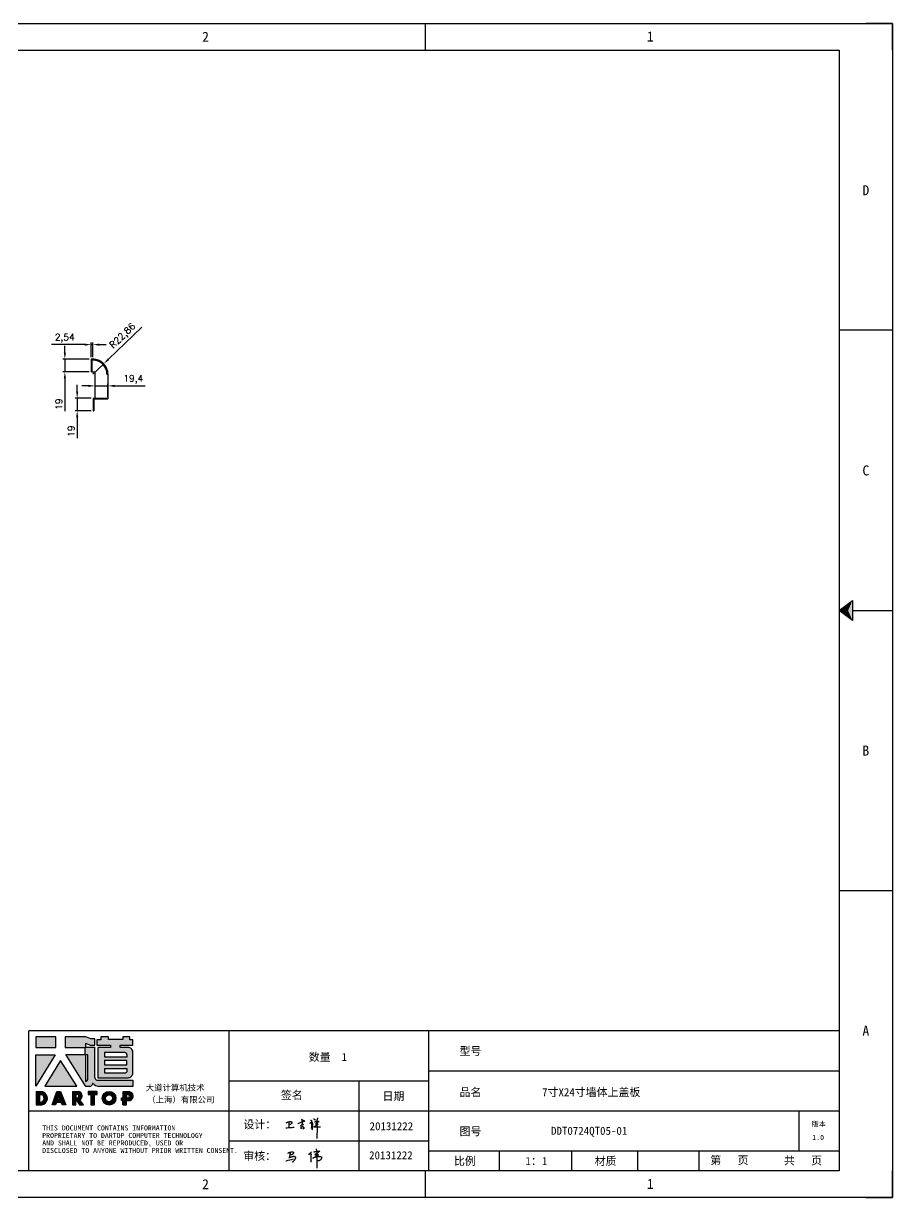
# Model space of a CAD drawing. Header units: millimetres. Extents: x 120943 to 145233, y 4425 to 40233.
# Drawn here: x 126838 to 128150, y 33359 to 35132 of the extents above; entities that cross this region are included whole.
import ezdxf
from ezdxf.enums import TextEntityAlignment as Align

# ---------------------------------------------------------------- set-up
doc = ezdxf.new("R2010")
doc.units = ezdxf.units.MM
doc.linetypes.add('DOT', pattern=[0.25, 0, -0.25])
doc.layers.add('4', color=7, linetype='Continuous')
doc.layers.add('print', color=30, linetype='Continuous')
doc.layers.add('dim', color=2, linetype='Continuous', lineweight=9)
doc.styles.add('Dartop', font='SIMFANG.TTF')
doc.styles.add('hzHT', font='SIMHEI.TTF')
doc.styles.get("Standard").update_dxf_attribs({"font": 'txt', "bigfont": 'gbcbig.shx'})
doc.dimstyles.new('2-small', dxfattribs={"dimtxt": 10, "dimasz": 10, "dimexe": 3, "dimexo": 3, "dimgap": 4, "dimtad": 1, "dimtxsty": 'Standard', "dimcen": 5, "dimazin": 0, "dimtfac": 1, "dimtmove": 0, "dimatfit": 3, "dimfxl": 1, "dimarcsym": 0})

# ---------------------------------------------------------------- blocks, each defined once
blk = doc.blocks.new('*U4')
at = {"color": 254, "linetype": 'Continuous', "extrusion": (0, 0, -1)}
for points in [[(-33.167, 11), (-33, 11), (-33.25, 11.188)], [(-33.167, 11), (-33.25, 10.812), (-33, 11)], [(-33.167, 11), (-33.25, 11.188), (-33.25, 10.812)]]:
    blk.add_solid(points, dxfattribs=at)
blk = doc.blocks.new('dadao')
for p, q in [((48, 19.2), (44.9, 10.4)), ((44.9, 10.4), (51.2, 10.4)), ((51.2, 10.4), (48, 19.2))]:
    blk.add_line(p, q)
for points in [[(41.8, 121.6), (41.8, 143.7), (-0.4, 143.7), (-0.4, 121.6), (41.8, 121.6)], [(104.8, 122), (104.8, 130.3), (114.1, 126.3), (124.2, 126.3), (124.2, 139.6), (115.9, 139.6), (105.1, 143.9), (61.5, 143.9)], [(61.7, 144), (61.7, 121.3), (103.9, 121.3)], [(113.4, 38.7), (105.1, 38.7), (63, 106.5), (103.9, 106.5), (103.9, 120.9), (103.9, 121.3)], [(109.7, 53.6), (109.7, 106.2), (104.3, 106.2), (104.3, 50.4), (106.6, 50.4)], [(144.6, 94.4), (144.6, 84.8), (192, 84.8), (192, 94.1), (144.9, 94.1)], [(0, 28), (0, 0), (11.8, 0)], [(0.1, 28), (14, 28)], [(76.8, 28.2), (76.8, 0), (84.1, 0), (84.1, 11.1), (91.6, -0.1), (100.3, -0.1), (91.7, 11.1)], [(76.8, 28.2), (90.6, 28.2)], [(120.2, 45), (119.5, 45), (119.5, 44.6)], [(183.7, 0), (183.7, 9.6), (180.6, 9.6), (180.6, 14.9), (183.8, 14.9), (183.8, 28.1), (196.1, 28.1), (196.5, 28.1)], [(7.1, 21.8), (7.1, 6.1), (12, 6.1)], [(7.1, 21.8), (11.4, 21.8)], [(84, 22.7), (84, 15.3), (87.2, 15.3)], [(84, 22.7), (87.3, 22.7)], [(183.7, 0), (190.9, 0), (190.9, 9.6), (198.8, 9.6)], [(194.9, 22.3), (190.8, 22.3), (190.8, 15), (194.4, 15)]]:
    blk.add_lwpolyline(points)
blk.add_lwpolyline([(137.1, 144.2), (137.1, 137.9), (128.3, 137.9), (128.3, 126.5), (157.3, 126.5), (157.3, 121.5), (130.3, 121.5), (130.3, 57.5), (194.4, 57.5, 0.414214), (204.4, 67.5), (204.4, 111.3, 0.414214), (194.4, 121.3), (177.5, 121.3), (177.5, 126.3), (204.7, 126.3), (204.7, 137.7), (198.2, 137.7), (198.2, 143.9), (183.3, 143.9), (183.3, 138), (153, 138), (153, 144.2), (137.1, 144.2)], format="xyb", close=True)
for points in [[(-0.3, 106.2), (40.4, 106.2), (-0.3, 39.7), (-0.3, 106.2)], [(51.7, 94.1), (18.4, 39.3), (86.2, 39.3)], [(43.8, 28.2), (51.8, 28.2), (62.6, -0.1), (55, -0.1), (53.2, 5), (42.9, 5), (41.1, 0), (33.6, 0)], [(110, 28.1), (110, 21.9), (116, 21.9), (116, -0.1), (123.2, -0.1), (123.2, 22), (129.2, 22), (129.2, 28.1), (110, 28.1)]]:
    blk.add_lwpolyline(points, close=True)
for points in [[(104.8, 122), (123.4, 122), (123.4, 60, 0.414214), (131.4, 52), (204.8, 52), (204.8, 39.1), (131.7, 39.1)], [(144.3, 110.8), (144.3, 101.8), (192.3, 101.8), (192.3, 105.5, 0.414214), (187.3, 110.5), (144.3, 110.5)], [(144.6, 77), (144.6, 67.5), (187.6, 67.5, 0.414214), (192.6, 72.5), (192.6, 76.4), (144.6, 76.4)]]:
    blk.add_lwpolyline(points, format="xyb")
for radius in [14.5, 7.44]:
    blk.add_circle((154.2, 14.2), radius)
for centre, radius, start, end in [((99.2, 60.7), 12.6, 305.6399, 325.969), ((9.6, 14.2), 14.4, 278.6604, 72.3203), ((88.6, 19.4), 8.95, 290.6073, 77.2124), ((111.6, 46.7), 8.19, 282.9811, 347.6627), ((136, 61.7), 22.9, 226.7358, 259.3209), ((195.7, 18.6), 9.51, 288.8959, 85.2442), ((8.5, 13.9), 8.49, 294.2143, 69.7177), ((86.4, 19), 3.8, 282.527, 76.7196), ((193.7, 18.7), 3.8, 280.9891, 72.5513)]:
    blk.add_arc(centre, radius, start, end)
blk = doc.blocks.new('h')
for p, q in [((20773.3, -2331.8), (20775.3, -2338.7)), ((20789.1, -2340.9), (20773.5, -2331.9)), ((20775.3, -2338.7), (20775.6, -2351.2)), ((20845.7, -2343.5), (20848.4, -2353)), ((20768.1, -2360.9), (20773, -2359.1)), ((20769.5, -2366.9), (20769.8, -2370.6)), ((20769.8, -2370.6), (20770.9, -2378)), ((20770.9, -2378), (20771.5, -2370.6)), ((20772.4, -2369.3), (20774.9, -2367.8)), ((20773, -2359.1), (20784.1, -2355.2)), ((20775.6, -2351.2), (20775.5, -2357.3)), ((20782.2, -2369.2), (20780, -2377.1)), ((20780, -2377.1), (20788.3, -2371.3)), ((20780.1, -2366.4), (20780.8, -2366.4)), ((20781.9, -2367.4), (20782.2, -2369.2)), ((20848.9, -2370.3), (20847.9, -2424)), ((20848.4, -2353), (20848.9, -2370.3))]:
    blk.add_line(p, q)
for points in [[(20699.1, -2348.2, -0.029745), (20704.6, -2345.4, -0.046842), (20708.4, -2344.2, -0.00919), (20714.3, -2343, -0.018517), (20717.2, -2342.5, -0.037841), (20720.3, -2342.4, -0.039541), (20723.2, -2342.8, -0.149785), (20726, -2344.3, -0.204935), (20726.9, -2346.6, -0.074872), (20726.5, -2348.3, -0.061615), (20725.6, -2350.3, -0.034204), (20723.8, -2352.6, -0.045776), (20722.3, -2354.1, -0.054985), (20720.4, -2355.3, -0.036348), (20717.3, -2356.5, -0.067752), (20715.7, -2356.8, -0.043553), (20713.2, -2356.7)], [(20755, -2351.9, -0.024077), (20759.9, -2350.1, -0.013147), (20768.7, -2346.5, -0.00522), (20775.4, -2344.1, -0.018517), (20777.3, -2343.4, -0.008274), (20786.3, -2341, -0.039541), (20788.3, -2340.8, -0.079216), (20789.4, -2341, -0.204935)], [(20816.8, -2335, -0.053561), (20819.6, -2336.1, -0.075272), (20821.3, -2337.3, -0.005295), (20822.5, -2338.5, -0.009337), (20823.1, -2339.1, -0.026146), (20823.7, -2339.8, -0.016644), (20824.5, -2340.9)], [(20832.1, -2329.2, -0.053561), (20834.9, -2330.3, -0.075272), (20836.7, -2331.5, -0.005295), (20837.8, -2332.6, -0.009337), (20838.5, -2333.3, -0.026146), (20839, -2334, -0.016644), (20839.8, -2335.1)], [(20836, -2343.7, -0.02797), (20842.1, -2342.6, -0.048868), (20845.6, -2342.2, -0.00919), (20851.1, -2341.4, -0.018517), (20853.9, -2341.1, -0.037841), (20856.7, -2341.2, -0.039541), (20859.4, -2341.6, -0.018282), (20840.6, -2354.7, -0.000937)], [(20847.6, -2340.2, 0.021784), (20849.6, -2335.9, 0.028296), (20850.8, -2332.4, 0.008136), (20851.9, -2328.2, 0.028913), (20852.2, -2327, 0.08193), (20852.1, -2325.9, 0.075058), (20851.7, -2324.7, 0.275043)], [(20696.6, -2372.4, 0.002073), (20710.6, -2371.9, 0.016137), (20719.6, -2371.3, 0.008314), (20736.9, -2369.3)], [(20813.5, -2350.1, 0.007348), (20815.9, -2348.7, 0.008421), (20818, -2347.3, 0.009459), (20819.7, -2346.2, -0.016325), (20820.7, -2345.5, -0.173771), (20821.8, -2345.3, -0.085159), (20823.9, -2346, -0.125883), (20826, -2347.9, -0.160659), (20826.6, -2350.1, -0.010447), (20826.5, -2352.3, -0.008247), (20826.2, -2355.1, -0.002698), (20825.3, -2374, 0.001562), (20823.9, -2383.7, 0.016137)]]:
    blk.add_lwpolyline(points, format="xyb")
for points in [[(20711.3, -2343.5), (20711.3, -2343.5), (20711.5, -2355.8), (20710.7, -2368), (20710.6, -2371.9)], [(20821.5, -2350.6), (20822.4, -2359.2), (20822.2, -2364.9), (20821.7, -2369), (20821.3, -2376.3), (20823.6, -2368.5), (20827.2, -2366.3), (20829.5, -2366.3)], [(20840.6, -2354.7), (20850, -2354.7), (20855, -2354.3), (20845.9, -2361.1), (20840.5, -2364), (20833, -2367.5), (20863.2, -2367.4), (20865.9, -2367.3)]]:
    blk.add_lwpolyline(points)
for centre, radius, start, end in [((20773.7, -2371.2), 2.3, 121.9907, 163.6016), ((20787.5, -2406), 40.3, 100.6183, 108.2482), ((20780.8, -2367.6), 1.15, 9.4675, 90)]:
    blk.add_arc(centre, radius, start, end)
blk = doc.blocks.new('*D107')
at = {"layer": 'Defpoints', "color": 0}
for p in [(126942.6, 34565.8, 68.2), (126918.6, 34546.8), (126942.6, 34546.8, 68.2)]:
    blk.add_point(p, dxfattribs=at)
at = {"layer": 'dim', "color": 0, "lineweight": -2}
for p, q in [((126918.6, 34575.8), (126918.6, 34585.8)), ((126939.6, 34565.8), (126915.6, 34565.8)), ((126918.6, 34565.8), (126918.6, 34546.8)), ((126939.6, 34546.8), (126915.6, 34546.8)), ((126918.6, 34536.8), (126918.6, 34505.4))]:
    blk.add_line(p, q, dxfattribs=at)
at = {"layer": 'dim', "color": 0}
for points in [[(126917, 34575.8), (126920.3, 34575.8), (126918.6, 34565.8)], [(126917, 34536.8), (126920.3, 34536.8), (126918.6, 34546.8)]]:
    blk.add_solid(points, dxfattribs=at)
at = {"layer": 'dim', "color": 0, "insert": (126909.6, 34516.1), "char_height": 10, "attachment_point": 5, "rotation": 90}
blk.add_mtext('19', dxfattribs=at)
blk = doc.blocks.new('*D120')
at = {"layer": 'Defpoints', "color": 0}
for p in [(126958.7, 34617.8), (126942.3, 34601.9)]:
    blk.add_point(p, dxfattribs=at)
at = {"layer": 'dim', "color": 0, "lineweight": -2}
for p, q in [((127016.1, 34673), (126965.9, 34624.7)), ((126942.3, 34601.9), (126958.7, 34617.8))]:
    blk.add_line(p, q, dxfattribs=at)
at = {"layer": 'dim', "color": 0}
blk.add_solid([(126964.8, 34625.9), (126967.1, 34623.5), (126958.7, 34617.8)], dxfattribs=at)
at = {"layer": 'dim', "color": 0, "insert": (126987.8, 34659.4), "char_height": 10, "attachment_point": 5, "rotation": 43.9016}
blk.add_mtext('R22,86', dxfattribs=at)
blk = doc.blocks.new('*D121')
at = {"layer": 'Defpoints', "color": 0}
for p in [(126900, 34624.8), (126939.7, 34624.8, 78.2), (126939.7, 34605.8, 78.2)]:
    blk.add_point(p, dxfattribs=at)
at = {"layer": 'dim', "color": 0, "lineweight": -2}
for p, q in [((126900, 34634.8), (126900, 34644.8)), ((126936.7, 34624.8), (126897, 34624.8)), ((126900, 34624.8), (126900, 34605.8)), ((126936.7, 34605.8), (126897, 34605.8)), ((126900, 34595.8), (126900, 34546.1))]:
    blk.add_line(p, q, dxfattribs=at)
at = {"layer": 'dim', "color": 0}
for points in [[(126898.4, 34634.8), (126901.7, 34634.8), (126900, 34624.8)], [(126898.4, 34595.8), (126901.7, 34595.8), (126900, 34605.8)]]:
    blk.add_solid(points, dxfattribs=at)
at = {"layer": 'dim', "color": 0, "insert": (126891, 34556.8), "char_height": 10, "attachment_point": 5, "rotation": 90}
blk.add_mtext('19', dxfattribs=at)
blk = doc.blocks.new('*D122')
at = {"layer": 'Defpoints', "color": 0}
for p in [(126939.7, 34646.7), (126939.7, 34624.8, 78.2), (126942.3, 34624.8, 78.2)]:
    blk.add_point(p, dxfattribs=at)
at = {"layer": 'dim', "color": 0, "lineweight": -2}
for p, q in [((126929.7, 34646.7), (126880, 34646.7)), ((126939.7, 34627.8), (126939.7, 34649.7)), ((126942.3, 34646.7), (126939.7, 34646.7)), ((126942.3, 34627.8), (126942.3, 34649.7)), ((126952.3, 34646.7), (126962.3, 34646.7))]:
    blk.add_line(p, q, dxfattribs=at)
at = {"layer": 'dim', "color": 0}
for points in [[(126929.7, 34648.4), (126929.7, 34645), (126939.7, 34646.7)], [(126952.3, 34648.4), (126952.3, 34645), (126942.3, 34646.7)]]:
    blk.add_solid(points, dxfattribs=at)
at = {"layer": 'dim', "color": 0, "insert": (126899.9, 34656.5), "char_height": 10, "attachment_point": 5}
blk.add_mtext('2,54', dxfattribs=at)
blk = doc.blocks.new('*D123')
at = {"layer": 'Defpoints', "color": 0}
for p in [(126965.1, 34584.4), (126945.7, 34565.8, 78.2), (126965.1, 34564.8, 68.2)]:
    blk.add_point(p, dxfattribs=at)
at = {"layer": 'dim', "color": 0, "lineweight": -2}
for p, q in [((126945.7, 34568.8), (126945.7, 34587.4)), ((126965.1, 34567.8), (126965.1, 34587.4)), ((126935.7, 34584.4), (126925.7, 34584.4)), ((126945.7, 34584.4), (126965.1, 34584.4)), ((126975.1, 34584.4), (127021.4, 34584.4))]:
    blk.add_line(p, q, dxfattribs=at)
at = {"layer": 'dim', "color": 0}
for points in [[(126935.7, 34586.1), (126935.7, 34582.8), (126945.7, 34584.4)], [(126975.1, 34586.1), (126975.1, 34582.8), (126965.1, 34584.4)]]:
    blk.add_solid(points, dxfattribs=at)
at = {"layer": 'dim', "color": 0, "insert": (127003.3, 34594.3), "char_height": 10, "attachment_point": 5}
blk.add_mtext('19,4', dxfattribs=at)

msp = doc.modelspace()

# ---------------------------------------------------------------- hatches: boundary and pattern name
for points in [[(126886.462, 33601.392), (126856.327, 33601.392), (126856.327, 33585.648), (126886.462, 33585.648)], [(126885.491, 33574.632), (126856.407, 33574.632), (126856.407, 33527.146)], [(126893.554, 33566.015), (126869.779, 33526.83), (126918.19, 33526.83)], [(126948.93, 33518.812), (126935.171, 33518.812), (126935.171, 33514.447), (126939.464, 33514.447), (126939.464, 33498.718), (126944.604, 33498.718), (126944.604, 33514.458), (126948.93, 33514.458)]]:
    msp.add_hatch(color=0).paths.add_polyline_path(points)
h = msp.add_hatch(color=0)
h.paths.add_polyline_path([(126931.495, 33591.824), (126938.146, 33588.951), (126945.337, 33588.951), (126945.337, 33598.467), (126939.405, 33598.467), (126931.675, 33601.52), (126900.701, 33601.52), (126900.701, 33585.425), (126930.838, 33585.425), (126930.838, 33585.099), (126930.838, 33574.812), (126901.614, 33574.812), (126931.673, 33526.436), (126937.626, 33526.436, 0.27937482), (126941.971, 33530.662), (126941.971, 33530.885), (126942.496, 33530.885, 0.14314537), (126950.691, 33526.714), (127002.925, 33526.714), (127002.925, 33535.889), (126950.468, 33535.889, -0.41421356), (126944.755, 33541.603), (126944.755, 33585.933), (126931.495, 33585.933)])
h.paths.add_polyline_path([(126931.142, 33574.607), (126934.972, 33574.606), (126934.972, 33537.06, -0.08893574), (126932.752, 33534.777), (126931.129, 33534.777)], flags=16)
h = msp.add_hatch(color=0)
h.paths.add_polyline_path([(127002.835, 33597.135), (126998.187, 33597.135), (126998.187, 33601.556), (126987.564, 33601.556), (126987.564, 33597.356), (126965.877, 33597.356), (126965.877, 33601.777), (126954.518, 33601.777), (126954.518, 33597.274), (126948.242, 33597.274), (126948.242, 33589.124), (126968.954, 33589.124), (126968.954, 33585.519), (126949.654, 33585.519), (126949.654, 33539.88), (126995.471, 33539.88, 0.41421356), (127002.613, 33547.022), (127002.613, 33578.277, 0.41421356), (126995.471, 33585.419), (126983.359, 33585.419), (126983.359, 33588.956), (127002.835, 33588.956)])
h.paths.add_polyline_path([(126990.411, 33577.681, -0.41421356), (126993.982, 33574.11), (126993.982, 33571.491), (126959.68, 33571.491), (126959.68, 33577.681)], flags=16)
h.paths.add_polyline_path([(126993.761, 33565.965), (126993.761, 33559.333), (126959.902, 33559.333), (126959.902, 33565.965)], flags=16)
h.paths.add_polyline_path([(126994.203, 33553.364), (126994.203, 33550.524, -0.41421356), (126990.632, 33546.953), (126959.902, 33546.953), (126959.902, 33553.364)], flags=16)
h = msp.add_hatch(color=0)
h.paths.add_polyline_path([(126866.599, 33518.74), (126856.621, 33518.74), (126856.621, 33498.778), (126865.024, 33498.778, 0.79301591)])
h.paths.add_polyline_path([(126865.172, 33503.149), (126861.684, 33503.149), (126861.684, 33514.369), (126864.787, 33514.369, -0.67136089)], flags=16)
h = msp.add_hatch(color=0)
h.paths.add_polyline_path([(126893.629, 33518.905), (126887.934, 33518.905), (126880.612, 33498.756), (126886.005, 33498.756), (126887.274, 33502.327), (126894.582, 33502.327), (126895.878, 33498.713), (126901.315, 33498.713)])
h.paths.add_polyline_path([(126893.185, 33506.176), (126888.658, 33506.176), (126890.88, 33512.507)], flags=16)
h = msp.add_hatch(color=0)
h.paths.add_polyline_path([(126921.307, 33518.891), (126911.493, 33518.891), (126911.493, 33498.745), (126916.679, 33498.745), (126916.679, 33506.731), (126922.009, 33498.673), (126928.276, 33498.673), (126922.141, 33506.681, 0.74405494)])
h.paths.add_polyline_path([(126916.632, 33509.713), (126916.632, 33515.003), (126918.95, 33515.003, -0.79680897), (126918.915, 33509.713)], flags=16)
h = msp.add_hatch(color=0)
h.paths.add_polyline_path([(126956.409, 33508.89, 1), (126977.095, 33508.89, 1)])
h.paths.add_polyline_path([(126972.066, 33508.89, -1), (126961.439, 33508.89, -1)], flags=16)
h = msp.add_hatch(color=0)
h.paths.add_polyline_path([(126996.937, 33518.843), (126996.64, 33518.843), (126987.892, 33518.843), (126987.892, 33509.441), (126985.57, 33509.441), (126985.57, 33505.625), (126987.854, 33505.625), (126987.854, 33498.78), (126992.961, 33498.78), (126992.961, 33505.651), (126998.573, 33505.651, 0.81230381)])
h.paths.add_polyline_path([(126992.885, 33509.467), (126992.885, 33514.726), (126995.792, 33514.726, -0.77821343), (126995.495, 33509.467)], flags=16)

# ---------------------------------------------------------------- linework, layer by layer
at = {"color": 0, "linetype": 'DOT'}
for p, q in [((125590.365, 35131.623), (128109.537, 35131.623)), ((128149.825, 35091.335), (128149.825, 33399.236)), ((128109.537, 33358.948), (125590.365, 33358.948))]:
    msp.add_line(p, q, dxfattribs=at)
at = {"color": 0}
for p, q in [((127444.784, 35091.335), (127444.784, 35131.623)), ((128149.825, 35131.623), (128109.537, 35131.623)), ((128149.825, 35091.335), (128149.825, 35131.623)), ((125670.941, 35091.335), (128069.249, 35091.335)), ((128069.249, 35091.335), (128069.249, 33399.236)), ((128149.825, 34668.31), (128069.249, 34668.31)), ((128089.393, 34245.285), (128149.825, 34245.285)), ((128149.825, 33822.261), (128069.249, 33822.261)), ((128069.249, 33610.749), (126845.5, 33610.749)), ((126845.5, 33399.236), (126845.5, 33610.749)), ((127147.66, 33610.749), (127147.66, 33399.236)), ((127449.82, 33399.236), (127449.82, 33610.749)), ((127449.82, 33550.317), (128069.249, 33550.317)), ((127147.66, 33535.209), (127449.82, 33535.209)), ((127344.064, 33535.209), (127344.064, 33399.236)), ((126845.5, 33489.884), (127147.66, 33489.884)), ((127147.66, 33489.884), (128069.249, 33489.884)), ((128008.817, 33429.452), (128008.817, 33489.884)), ((127147.66, 33444.56), (127449.82, 33444.56)), ((127449.82, 33429.452), (128069.249, 33429.452)), ((127556.128, 33399.236), (127556.128, 33429.452)), ((127665.685, 33399.236), (127665.685, 33429.452)), ((127765.282, 33399.236), (127765.282, 33429.452)), ((127857.737, 33399.236), (127857.737, 33429.452)), ((128069.249, 33399.236), (125670.941, 33399.236)), ((127444.784, 33358.948), (127444.784, 33399.236)), ((128149.825, 33358.948), (128149.825, 33399.236)), ((128109.537, 33358.948), (128149.825, 33358.948))]:
    msp.add_line(p, q, dxfattribs=at)
for p, q in [((126939.711, 34624.771, 78.203), (126939.711, 34605.771, 78.203)), ((126942.251, 34624.771, 78.203), (126939.711, 34624.771, 78.203)), ((126940.711, 34623.771, 78.203), (126940.711, 34605.771, 78.203)), ((126942.251, 34623.771, 78.203), (126940.711, 34623.771, 78.203)), ((126942.251, 34623.211, 78.203), (126940.711, 34623.211, 78.203)), ((126940.711, 34605.771, 78.203), (126940.711, 34623.211, 78.203)), ((126940.711, 34605.771, 78.203), (126939.711, 34605.771, 78.203)), ((126940.711, 34605.771, 78.203), (126945.711, 34605.771, 78.203)), ((126945.711, 34565.771, 78.203), (126945.711, 34605.771, 78.203)), ((126963.611, 34601.911, 78.203), (126964.111, 34601.911, 78.203)), ((126965.111, 34601.911, 78.203), (126965.111, 34564.771, 78.203)), ((126942.611, 34565.771, 78.203), (126942.611, 34564.771, 78.203)), ((126942.611, 34565.771, 68.157), (126964.111, 34565.771, 68.157)), ((126942.611, 34564.771, 68.157), (126965.111, 34564.771, 68.157)), ((126942.611, 34564.771, 68.157), (126942.611, 34546.771, 68.157)), ((126943.611, 34564.771, 68.157), (126943.611, 34546.771, 68.157)), ((126942.611, 34546.771, 68.157), (126943.611, 34546.771, 68.157)), ((127277.425, 33419.903), (127274.456, 33418.296)), ((127279.562, 33421.044), (127277.425, 33419.903)), ((127277.547, 33423.447), (127281.322, 33423.447)), ((127283.336, 33423.63), (127279.562, 33421.044)), ((127279.698, 33432.407), (127280.565, 33425.165)), ((127280.705, 33419.818), (127280.385, 33403.179)), ((127280.565, 33425.165), (127280.705, 33419.818)), ((127281.322, 33423.447), (127283.336, 33423.63))]:
    msp.add_line(p, q)
msp.add_lwpolyline([(128069.249, 34245.285), (128089.393, 34260.393), (128089.393, 34230.177), (128069.249, 34245.285)], close=True, dxfattribs=at)
for points in [[(127236.723, 33426.059, -0.02974503), (127238.45, 33426.924, -0.04684215), (127239.62, 33427.301, -0.00919025), (127241.445, 33427.67, -0.01851715), (127242.359, 33427.802, -0.03784064), (127243.303, 33427.832, -0.03954126), (127244.201, 33427.72, -0.14978519), (127245.077, 33427.242, -0.20493524), (127245.345, 33426.548, -0.07487171), (127245.243, 33426.001, -0.06161465), (127244.945, 33425.395, -0.0342039), (127244.405, 33424.682, -0.04577587), (127243.921, 33424.219, -0.05498501), (127243.336, 33423.852, -0.03634791), (127242.367, 33423.466, -0.06775206), (127241.882, 33423.382, -0.04355337), (127241.118, 33423.422)], [(127274.456, 33418.296, -0.02974503), (127277.151, 33419.646, -0.04684215), (127278.975, 33420.233, -0.00919025), (127281.822, 33420.808, -0.01851715), (127283.249, 33421.015, -0.03784064), (127284.722, 33421.061, -0.03954126), (127286.121, 33420.887, -0.14978519), (127287.488, 33420.141, -0.20493524), (127287.907, 33419.059, -0.07487171), (127287.748, 33418.205, -0.06161465), (127287.283, 33417.26, -0.0342039), (127286.44, 33416.147, -0.04577587), (127285.685, 33415.426, -0.05498501), (127284.773, 33414.852, -0.03634791), (127283.261, 33414.251, -0.06775206), (127282.504, 33414.12, -0.04355337), (127281.313, 33414.182)], [(127275.694, 33427.901, -0.02797026), (127278.135, 33428.352, -0.04886788), (127279.549, 33428.502, -0.00919025), (127281.774, 33428.832, -0.01851715), (127282.886, 33428.934, -0.03784064), (127284.027, 33428.91, -0.03954126), (127285.102, 33428.719, -0.01828189), (127277.547, 33423.447, -0.0009369)]]:
    msp.add_lwpolyline(points, format="xyb")
msp.add_lwpolyline([(127240.53, 33427.494), (127240.53, 33427.494), (127239.953, 33423.954), (127239.002, 33420.625), (127238.381, 33418.582)])
for centre, radius, start, end in [((126942.251, 34601.911, 78.203), 22.86, 359.999225, 90), ((126942.251, 34601.911, 78.203), 21.86, 359.999225, 90), ((126942.311, 34601.911, 78.203), 21.3, 0, 90.161397), ((127091.902, 33990.341), 593.276, 283.91895, 284.971512), ((127248.138, 33401.694), 19.504, 113.202449, 120.017497), ((127243.561, 33412.373), 7.885, 102.47486, 113.202449), ((127254.986, 33360.728), 60.779, 100.36867, 102.47486), ((127246.743, 33405.78), 14.979, 96.125337, 100.36867), ((127212.434, 33443.496), 44.385, 316.919563, 320.58866), ((127245.945, 33413.218), 7.499, 87.457037, 96.125337), ((127245.973, 33413.846), 6.87, 78.399567, 87.457037), ((127237.585, 33421.935), 11.285, 324.094808, 331.378357), ((127246.943, 33418.573), 2.045, 44.324655, 78.399567), ((127246.344, 33417.507), 1.508, 319.573073, 337.48549), ((127242.191, 33420.825), 6.777, 324.910666, 333.348429), ((127245.487, 33419.594), 3.301, 326.76781, 340.871018), ((127247.594, 33419.209), 1.134, 357.998393, 44.324655), ((127246.486, 33419.248), 2.243, 340.871018, 357.998393), ((127253.567, 33450.025), 29.831, 299.265464, 300.9495), ((127321.149, 33199.976), 230.333, 102.46592, 103.2053), ((127164.184, 33535.316), 152.514, 313.366132, 315.296084), ((127753.15, 33342.381), 486.8, 171.410173, 171.768083), ((127271.451, 33423.904), 0.975, 52.375745, 91.291159), ((126413.659, 33451.572), 858.927, 357.565664, 358.057278), ((127271.117, 33424.056), 1.118, 357.196828, 33.705179), ((127245.961, 33425.703), 26.332, 352.912546, 354.802684), ((127255.839, 33424.804), 16.413, 354.802684, 357.196828), ((127232.304, 33420.438), 6.385, 281.076982, 291.212632), ((127242.29, 33417.448), 5.03, 283.816254, 294.030509), ((127243.364, 33414.96), 2.32, 294.836428, 309.901134)]:
    msp.add_arc(centre, radius, start, end)
at = {"layer": 'print'}
msp.add_lwpolyline([(125590.365, 35131.623), (128149.825, 35131.623), (128149.825, 33358.948), (125590.365, 33358.948)], close=True, dxfattribs=at)

# ---------------------------------------------------------------- block references
at = {"color": 0, "linetype": 'Continuous', "xscale": 80.57610619627711, "yscale": 80.57610619687368, "zscale": 80.57610619687446}
msp.add_blockref('*U4', (125410.238, 33358.948), dxfattribs=at)
at = {"color": 0}
for name, p, xscale, yscale, zscale in [('dadao', (126856.621, 33498.778), 0.7141973048657924, 0.7141973049202118, 0.7141973049268417), ('h', (120819.84, 34199.483), 0.3098964079397265, 0.3098964079412326, 0.3098964079411201)]:
    msp.add_blockref(name, p, dxfattribs=dict(at, xscale=xscale, yscale=yscale, zscale=zscale))

# ---------------------------------------------------------------- texts
for s, height, style, p in [('2', 15.108, 'Dartop', (127112.408, 35111.479)), ('1', 15.108, 'Dartop', (127784.047, 35111.958)), ('D', 15.108, 'Dartop', (128109.537, 34879.822)), ('C', 15.108, 'Dartop', (128109.537, 34456.798)), ('B', 15.108, 'Dartop', (128109.537, 34033.773)), ('A', 15.108, 'Dartop', (128109.537, 33610.749)), ('数量  1', 12.0864, 'hzHT', (127297.115, 33571.13)), ('型号', 12.0864, 'hzHT', (127512.527, 33580.005)), ('签名', 12.0864, 'hzHT', (127242.823, 33513.53)), ('品名', 12.0864, 'hzHT', (127512.527, 33517.958)), ('7寸X24寸墙体上盖板', 12.08642, 'hzHT', (127694.828, 33517.987)), ('日期', 12.0864, 'hzHT', (127396.185, 33512.043)), ('20131222', 12.0864, 'hzHT', (127393.083, 33466.604)), ('版本', 7.554, 'hzHT', (128038.451, 33469.83)), ('图号', 12.0864, 'hzHT', (127512.527, 33458.881)), ('DDT0724QT05-01', 12.08642, 'hzHT', (127691.761, 33459.67)), ('1.0', 7.554, 'Dartop', (128037.542, 33449.642)), ('20131222', 12.0864, 'hzHT', (127392.363, 33422.748)), ('比例', 12.0864, 'hzHT', (127504.1, 33414.03)), ('1：1', 12.0864, 'hzHT', (127611.981, 33414.03)), ('材质', 12.0864, 'hzHT', (127716.599, 33414.03)), ('第   页', 12.0864, 'hzHT', (127903.567, 33415.283)), ('共   页', 12.0864, 'hzHT', (128014.591, 33414.843)), ('2', 15.108, 'Dartop', (127112.408, 33379.092)), ('1', 15.108, 'Dartop', (127784.047, 33379.571))]:
    msp.add_text(s, height=height, dxfattribs=dict(at, style=style)).set_placement(p, align=Align.MIDDLE_CENTER)
at = {"color": 0, "style": 'hzHT'}
for s, height, p in [('设计：', 12.0864, (127169.605, 33463.174)), ('THIS DOCUMENT CONTAINS INFORMATION', 7.55401, (126865.894, 33460.198)), ('PROPRIETARY TO DARTOP COMPUTER TECHNOLOGY', 7.55401, (126865.894, 33448.867)), ('AND SHALL NOT BE REPRODUCED, USED OR', 7.55401, (126865.894, 33437.536)), ('DISCLOSED TO ANYONE WITHOUT PRIOR WRITTEN CONSENT.', 7.55401, (126865.894, 33426.205)), ('审核：', 12.0864, (127169.425, 33415.579))]:
    msp.add_text(s, height=height, dxfattribs=at).set_placement(p)
at = {"layer": '4', "color": 0, "style": 'hzHT'}
for s, p in [('大道计算机技术', (127022.131, 33520.198)), ('（上海）有限公司', (127024.412, 33502.131))]:
    msp.add_text(s, height=9.0648, dxfattribs=at).set_placement(p)

# ---------------------------------------------------------------- dimensions: what is measured, and where the dimension line sits
at = {"layer": 'dim'}
dim = msp.add_radius_dim(center=(126942.251, 34601.911, 78.203), mpoint=(126958.723, 34617.762, 78.203), dimstyle='2-small', override={"dimpost": '\\X'}, dxfattribs=at)
dim.commit()
dim.dimension.update_dxf_attribs({"geometry": '*D120', "text_midpoint": (126987.811, 34659.403, 78.203)})
for base, p1, p2, picture, middle in [((126939.711, 34646.701), (126942.251, 34624.771, 78.203), (126939.711, 34624.771, 78.203), '*D122', (126899.878, 34656.534)), ((126965.111, 34584.448), (126945.711, 34565.771, 78.203), (126965.111, 34564.771, 68.157), '*D123', (127003.278, 34594.281))]:
    dim = msp.add_linear_dim(base=base, p1=p1, p2=p2, dimstyle='2-small', override={"dimpost": '\\X'}, dxfattribs=at)
    dim.commit()
    dim.dimension.update_dxf_attribs({"geometry": picture, "text_midpoint": middle})
dim = msp.add_linear_dim(base=(126900.034, 34624.771), p1=(126939.711, 34605.771, 78.203), p2=(126939.711, 34624.771, 78.203), angle=90, dimstyle='2-small', override={"dimpost": '\\X'}, dxfattribs=at)
dim.commit()
dim.dimension.update_dxf_attribs({"geometry": '*D121', "text_midpoint": (126900.034, 34556.771), "dimtype": 160})
dim = msp.add_linear_dim(base=(126918.618, 34546.771), p1=(126942.611, 34565.771, 68.157), p2=(126942.611, 34546.771, 68.157), angle=90, dimstyle='2-small', override={"dimpost": '\\X'}, dxfattribs=at)
dim.commit()
dim.dimension.update_dxf_attribs({"geometry": '*D107', "text_midpoint": (126909.618, 34516.104)})

doc.saveas('drawing.dxf')
